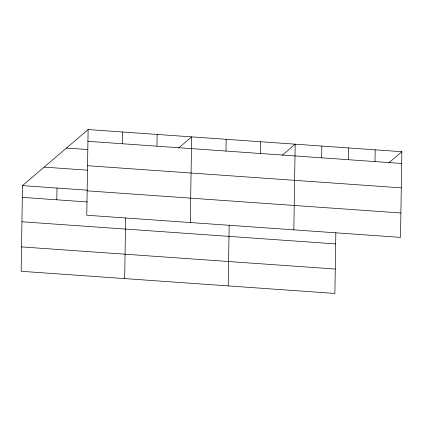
<?xml version="1.0" encoding="UTF-8"?>
<svg xmlns="http://www.w3.org/2000/svg" width="423" height="423" viewBox="0 0 423 423"><rect width="100%" height="100%" fill="white"/><g stroke="black" fill="none" stroke-linecap="round" stroke-linejoin="round"><path stroke-width="0.63" d="M88.116 129.565L86.768 215.238L400.502 237.382L401.85 151.709L88.116 129.565L22.498 185.618L21.15 271.291L334.884 293.435L335.841 232.703M56.819 199.809L57.005 188.05M122.443 143.757L122.628 131.997M124.685 278.598L125.636 217.866M156.954 146.194L157.139 134.435M190.302 222.546L191.645 136.872L178.654 147.971M225.972 151.064L226.157 139.31M228.214 285.906L229.171 225.173M260.483 153.501L260.668 141.742M293.832 229.853L295.18 144.18L282.189 155.278M321.665 157.816L321.85 146.062M348.33 159.698L348.515 147.944M375 161.581L375.185 149.827M388.859 162.807L401.85 151.709M87.931 141.319L401.665 163.463M66.459 148.061L87.947 149.578M87.545 165.716L401.284 187.86M44.151 167.117L87.778 170.199M22.498 185.618L87.609 190.213M87.154 190.847L400.888 212.991M22.313 197.372L87.424 201.967M21.927 221.768L335.661 243.912M21.531 246.9L335.27 269.044"/></g></svg>
